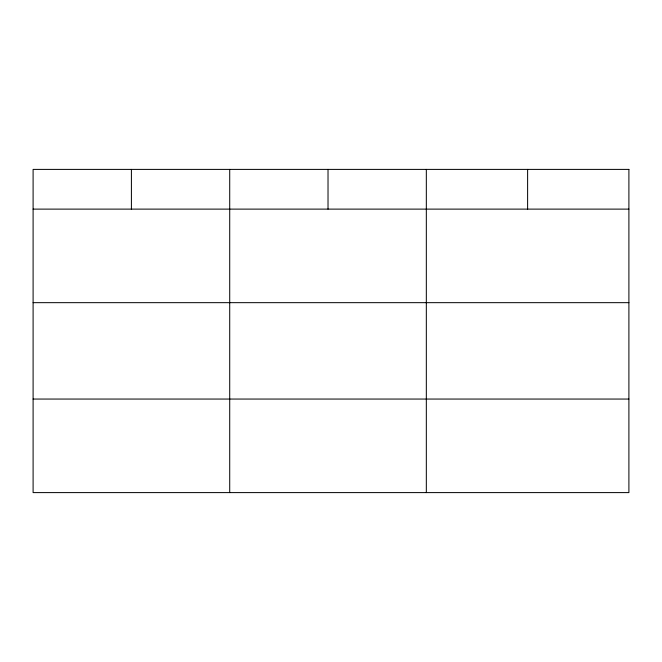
<?xml version="1.0" encoding="UTF-8"?>
<svg xmlns="http://www.w3.org/2000/svg" width="662" height="662" viewBox="0 0 662 662"><rect width="100%" height="100%" fill="white"/><g stroke="black" fill="none" stroke-linecap="round" stroke-linejoin="round"><path stroke-width="0.99" d="M33.1 209.118L628.9 209.118M33.1 302.666L628.9 302.666M33.1 399.054L628.9 399.054M527.614 169.398L527.614 209.118M426.328 169.398L426.328 492.602M328.021 169.398L328.021 209.118M229.714 169.398L229.714 492.602M131.407 169.398L131.407 209.118M628.9 169.398L33.1 169.398L33.1 492.602L628.9 492.602L628.9 169.398"/></g></svg>
